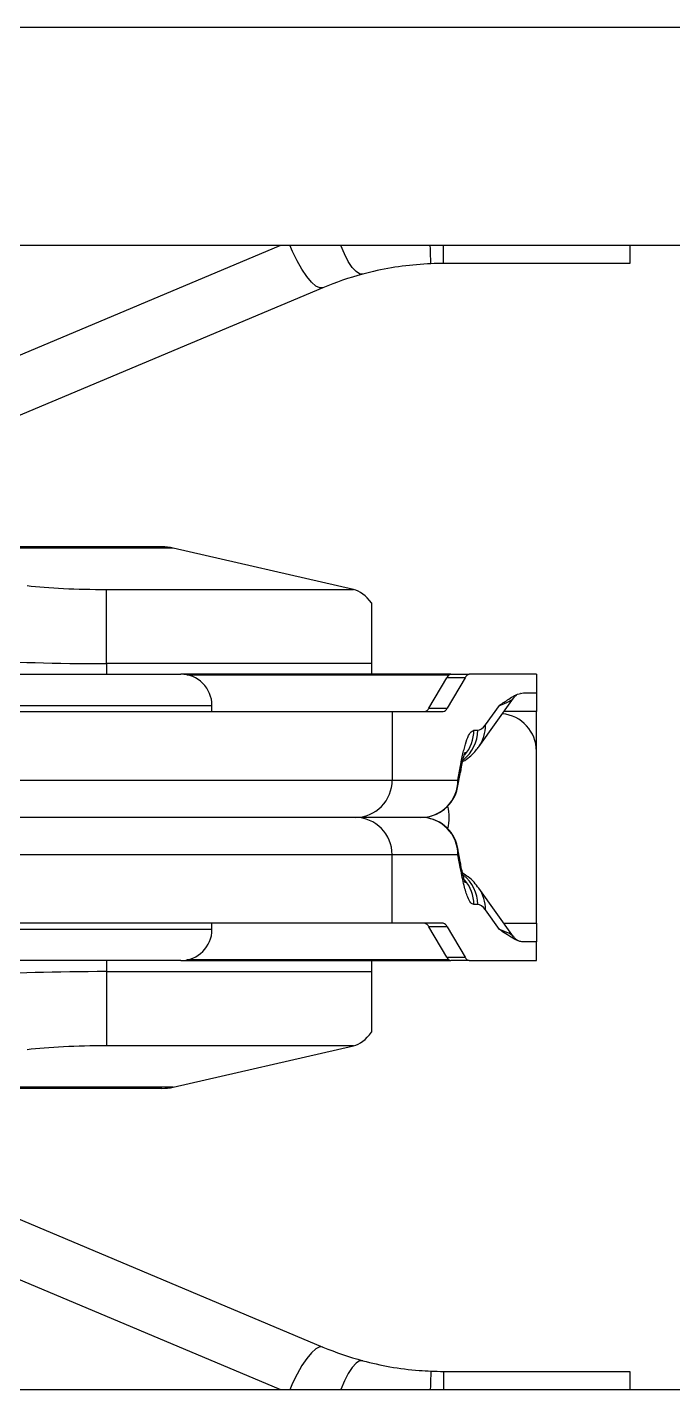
# Model space of a CAD drawing. Header units: inches. Extents: x -1851 to 6314, y -1304 to 4687.
# Drawn here: x -6.63 to -2.55, y 1646.8 to 1655.41 of the extents above; entities that cross this region are included whole.
import ezdxf

# ---------------------------------------------------------------- set-up
doc = ezdxf.new("R2010")
doc.units = ezdxf.units.IN
doc.header["$MEASUREMENT"] = 0

# ---------------------------------------------------------------- blocks, each defined once
blk = doc.blocks.new('2.4.20_8_Plan View')
at = {"color": 7, "linetype": 'Continuous', "lineweight": 25}
for p, q in [((-0.09194946289062145, -1.149999976158142), (-0.09194946289062145, 1.149999976158142)), ((0.09194898605347035, 1.149999976158142), (0.09194898605347035, -1.149999976158142)), ((9.323470592498765, -1.149999976158171), (9.323470592498765, 1.149999976158114)), ((9.507369041442857, 1.149999976158142), (9.507369041442857, -1.149999976158142)), ((0.1269488334655797, 1.115000009536743), (0.1269488334655797, -1.115000009536743)), ((9.542368888854973, 1.115000009536743), (9.542368888854973, -1.115000009536743)), ((-0.02300024032592418, -0.1403801143169403), (-0.02300024032592418, -0.03002115339040756)), ((0.02299976348877308, -0.03002115339040756), (0.02299976348877308, -0.1403801143169403)), ((9.392419815063462, -0.1403801143169403), (9.392419815063462, -0.03002115339040756)), ((9.43841981887816, -0.03002115339040756), (9.43841981887816, -0.1403801143169403)), ((-0.01700019836425781, -0.1743337363004684), (-0.01700019836425781, -0.07188010960817337)), ((-0.006000041961666369, -0.1743337363004684), (-0.006000041961666369, -0.07188010960817337)), ((0, -0.1683944016695023), (0, -0.07188010960817337)), ((0.005999565124511719, -0.07188010960817337), (0.005999565124511719, -0.1743337363004684)), ((0.01699972152710316, -0.07188010960817337), (0.01699972152710316, -0.1743337363004684)), ((9.398419857025132, -0.1743337363004684), (9.398419857025132, -0.07188010960817337)), ((9.40942001342772, -0.1743337363004684), (9.40942001342772, -0.07188010960817337)), ((9.41542005538939, -0.1683944016695023), (9.41542005538939, -0.07188010960817337)), ((9.421419620513902, -0.07188010960817337), (9.421419620513902, -0.1743337363004684)), ((9.43241977691649, -0.07188010960817337), (9.43241977691649, -0.1743337363004684)), ((-0.04353475570678356, -0.1373486220836639), (-0.04353475570678356, -0.08799999952316284)), ((-0.04332876205444336, -0.1391497254371643), (-0.04332876205444336, -0.08799999952316284)), ((0.04326009750366211, -0.1391497254371643), (0.04326009750366211, -0.08799999952316284)), ((0.04346561431885121, -0.1373486220836639), (0.04346561431885121, -0.08799999952316284)), ((9.371885299682603, -0.1373486220836639), (9.371885299682603, -0.08799999952316284)), ((9.372091293334947, -0.1391497254371643), (9.372091293334947, -0.08799999952316284)), ((9.458680152893052, -0.1391497254371643), (9.458680152893052, -0.08799999952316284)), ((9.458885669708238, -0.1373486220836639), (9.458885669708238, -0.08799999952316284)), ((-0.0639271736144984, -0.1128998398780823), (-0.08508777618408203, -0.1632003933191299)), ((0.08508729934693093, -0.1632003933191299), (0.0639266967773473, -0.1128998398780823)), ((9.351492881774888, -0.1128998398780823), (9.330332279205308, -0.1632003933191299)), ((9.500507354736321, -0.1632003933191299), (9.479346752166734, -0.1128998398780823)), ((-0.03669309616088512, -0.1681241095066071), (-0.03669309616088512, -0.1284264028072357)), ((-0.02477550506591442, -0.1284264028072357), (-0.03669309616088512, -0.1284264028072357)), ((-0.02477550506591442, -0.1284264028072357), (-0.02477550506591442, -0.1710000038146973)), ((0.02470636367797852, -0.1710000038146973), (0.02470636367797852, -0.1284264028072357)), ((0.02470636367797852, -0.1284264028072357), (0.03662395477295277, -0.1284264028072357)), ((0.03662395477295277, -0.1284264028072357), (0.03662395477295277, -0.1681241095066071)), ((9.378726959228501, -0.1681241095066071), (9.378726959228501, -0.1284264028072357)), ((9.390644550323472, -0.1284264028072357), (9.378726959228501, -0.1284264028072357)), ((9.390644550323472, -0.1284264028072357), (9.390644550323472, -0.1710000038146973)), ((9.440126419067369, -0.1710000038146973), (9.440126419067369, -0.1284264028072357)), ((9.440126419067369, -0.1284264028072357), (9.45204401016234, -0.1284264028072357)), ((9.45204401016234, -0.1284264028072357), (9.45204401016234, -0.1681241095066071)), ((-0.04332876205444336, -0.1391497254371643), (-0.03669309616088512, -0.1681241095066071)), ((0.03662395477295277, -0.1681241095066071), (0.04326009750366211, -0.1391497254371643)), ((9.372091293334947, -0.1391497254371643), (9.378726959228501, -0.1681241095066071)), ((9.45204401016234, -0.1681241095066071), (9.458680152893052, -0.1391497254371643)), ((-0.02300024032592418, -0.1403801143169403), (-0.02300024032592418, -0.1837557703256607)), ((0.02299976348877308, -0.1837557703256607), (0.02299976348877308, -0.1403801143169403)), ((9.392419815063462, -0.1403801143169403), (9.392419815063462, -0.1837557703256607)), ((9.43841981887816, -0.1837557703256607), (9.43841981887816, -0.1403801143169403)), ((-0.01800012588500621, -0.1453801095485687), (-0.01700019836425781, -0.1453801095485687)), ((0.01699972152710316, -0.1453801095485687), (0.01799964904785512, -0.1453801095485687)), ((9.39741992950438, -0.1453801095485687), (9.398419857025132, -0.1453801095485687)), ((9.43241977691649, -0.1453801095485687), (9.433419704437242, -0.1453801095485687)), ((0, -0.178959921002388), (0, -0.1683944016695023)), ((9.41542005538939, -0.178959921002388), (9.41542005538939, -0.1683944016695023)), ((-0.02477550506591442, -0.1710000038146973), (-0.03452205657958984, -0.1710000038146973)), ((-0.02300024032592418, -0.1710000038146973), (-0.02477550506591442, -0.1710000038146973)), ((0.02470636367797852, -0.1710000038146973), (0.02299976348877308, -0.1710000038146973)), ((0.03445291519165039, -0.1710000038146973), (0.02470636367797852, -0.1710000038146973)), ((9.390644550323472, -0.1710000038146973), (9.3808979988098, -0.1710000038146973)), ((9.392419815063462, -0.1710000038146973), (9.390644550323472, -0.1710000038146973)), ((9.440126419067369, -0.1710000038146973), (9.43841981887816, -0.1710000038146973)), ((9.44987297058104, -0.1710000038146973), (9.440126419067369, -0.1710000038146973)), ((-0.01700019836425781, -0.1743337363004684), (-0.006000041961666369, -0.1743337363004684)), ((-0.01700019836425781, -0.182508260011673), (-0.01700019836425781, -0.1743337363004684)), ((-0.006000041961666369, -0.1848992556333542), (-0.006000041961666369, -0.1743337363004684)), ((0.01699972152710316, -0.1743337363004684), (0.005999565124511719, -0.1743337363004684)), ((0.005999565124511719, -0.1743337363004684), (0.005999565124511719, -0.1848992556333542)), ((0.01699972152710316, -0.1743337363004684), (0.01699972152710316, -0.182508260011673)), ((9.398419857025132, -0.182508260011673), (9.398419857025132, -0.1743337363004684)), ((9.398419857025132, -0.1743337363004684), (9.40942001342772, -0.1743337363004684)), ((9.40942001342772, -0.1848992556333542), (9.40942001342772, -0.1743337363004684)), ((9.43241977691649, -0.1743337363004684), (9.421419620513902, -0.1743337363004684)), ((9.421419620513902, -0.1743337363004684), (9.421419620513902, -0.1848992556333542)), ((9.43241977691649, -0.1743337363004684), (9.43241977691649, -0.182508260011673)), ((-0.02244806289672496, -0.1830937564373016), (-0.01755237579345703, -0.180200606584549)), ((-0.01755237579345703, -0.183170273900032), (-0.01755237579345703, -0.180200606584549)), ((0.01755189895630238, -0.180200606584549), (0.01755189895630238, -0.183170273900032)), ((0.01755189895630238, -0.180200606584549), (0.02244758605957387, -0.1830937564373016)), ((9.392971992492662, -0.1830937564373016), (9.397867679595933, -0.180200606584549)), ((9.397867679595933, -0.183170273900032), (9.397867679595933, -0.180200606584549)), ((9.432971954345689, -0.180200606584549), (9.432971954345689, -0.183170273900032)), ((9.432971954345689, -0.180200606584549), (9.43786764144896, -0.1830937564373016)), ((-0.08900022506713867, -0.1825890243053436), (-0.08900022506713867, -0.2125000059604645)), ((-0.02300024032592418, -0.186725452542305), (-0.02300024032592418, -0.1837557703256607)), ((-0.02244806289672496, -0.1830937564373016), (-0.02244806289672496, -0.1860634386539459)), ((-0.01755237579345703, -0.183170273900032), (-0.02244806289672496, -0.1860634386539459)), ((0.02244758605957387, -0.1860634386539459), (0.01755189895630238, -0.183170273900032)), ((0.02244758605957387, -0.1860634386539459), (0.02244758605957387, -0.1830937564373016)), ((0.02299976348877308, -0.1837557703256607), (0.02299976348877308, -0.186725452542305)), ((0.08900022506714222, -0.2125000059604645), (0.08900022506714222, -0.1825890243053436)), ((9.326419830322251, -0.1825890243053436), (9.326419830322251, -0.2125000059604645)), ((9.392419815063462, -0.186725452542305), (9.392419815063462, -0.1837557703256607)), ((9.392971992492662, -0.1830937564373016), (9.392971992492662, -0.1860634386539459)), ((9.397867679595933, -0.183170273900032), (9.392971992492662, -0.1860634386539459)), ((9.43786764144896, -0.1860634386539459), (9.432971954345689, -0.183170273900032)), ((9.43786764144896, -0.1860634386539459), (9.43786764144896, -0.1830937564373016)), ((9.43841981887816, -0.1837557703256607), (9.43841981887816, -0.186725452542305)), ((9.504420280456529, -0.2125000059604645), (9.504420280456529, -0.1825890243053436)), ((-0.008285045623779297, -0.185328334569931), (-0.006000041961666369, -0.1848992556333542)), ((0.004805564880371094, -0.1848357170820236), (0.0072550773620641, -0.1852980405092239)), ((0.005999565124511719, -0.1848992556333542), (0.008284568786621094, -0.185328334569931)), ((9.40713500976561, -0.185328334569931), (9.40942001342772, -0.1848992556333542)), ((9.420225620269761, -0.1848357170820236), (9.42267513275145, -0.1852980405092239)), ((9.421419620513902, -0.1848992556333542), (9.423704624176011, -0.185328334569931)), ((-0.02300024032592418, -0.186725452542305), (-0.02300024032592418, -0.197500005364418)), ((-0.01916503906249645, -0.1938375681638718), (-0.0113601684570277, -0.1882461309432983)), ((-0.0140004158019984, -0.1880715936422348), (-0.0140004158019984, -0.1874641627073288)), ((0.01135969161987305, -0.1882461309432983), (0.01916456222534535, -0.1938375681638718)), ((0.0139999389648473, -0.1874641627073288), (0.0139999389648473, -0.1880715936422348)), ((0.02299976348877308, -0.197500005364418), (0.02299976348877308, -0.186725452542305)), ((9.392419815063462, -0.186725452542305), (9.392419815063462, -0.197500005364418)), ((9.39625501632689, -0.1938375681638718), (9.404059886932359, -0.1882461309432983)), ((9.401419639587388, -0.1880715936422348), (9.401419639587388, -0.1874641627073288)), ((9.426779747009263, -0.1882461309432983), (9.434584617614732, -0.1938375681638718)), ((9.429419994354234, -0.1874641627073288), (9.429419994354234, -0.1880715936422348)), ((9.43841981887816, -0.197500005364418), (9.43841981887816, -0.186725452542305)), ((-0.01800012588500621, -0.1915615499019623), (-0.0148549079894984, -0.1893080025911331)), ((0.01485443115234375, -0.1893080025911331), (0.01799964904785512, -0.1915615499019623)), ((9.39741992950438, -0.1915615499019623), (9.400565147399888, -0.1893080025911331)), ((9.430274486541734, -0.1893080025911331), (9.433419704437242, -0.1915615499019623)), ((-0.02000045776366832, -0.197500005364418), (-0.02000045776366832, -0.1954260915517807)), ((0.01999998092651367, -0.1954260915517807), (0.01999998092651367, -0.197500005364418)), ((9.395419597625718, -0.197500005364418), (9.395419597625718, -0.1954260915517807)), ((9.435420036315904, -0.1954260915517807), (9.435420036315904, -0.197500005364418)), ((-0.02300024032592418, -0.197500005364418), (-0.02000045776366832, -0.197500005364418)), ((-0.01700019836425781, -0.197500005364418), (-0.02000045776366832, -0.197500005364418)), ((-0.01700019836425781, -0.197500005364418), (0.01066541671753285, -0.197500005364418)), ((0.01066541671753285, -0.197500005364418), (0.01699972152710316, -0.197500005364418)), ((0.01999998092651367, -0.197500005364418), (0.01699972152710316, -0.197500005364418)), ((0.02299976348877308, -0.197500005364418), (0.01999998092651367, -0.197500005364418)), ((9.392419815063462, -0.197500005364418), (9.395419597625718, -0.197500005364418)), ((9.398419857025132, -0.197500005364418), (9.395419597625718, -0.197500005364418)), ((9.398419857025132, -0.197500005364418), (9.42608547210692, -0.197500005364418)), ((9.42608547210692, -0.197500005364418), (9.43241977691649, -0.197500005364418)), ((9.435420036315904, -0.197500005364418), (9.43241977691649, -0.197500005364418)), ((9.43841981887816, -0.197500005364418), (9.435420036315904, -0.197500005364418)), ((-0.08900022506713867, -0.2125000059604645), (-0.09194946289062145, -0.2125000059604645)), ((0.09194898605347035, -0.2125000059604645), (0.08900022506714222, -0.2125000059604645)), ((9.326419830322251, -0.2125000059604645), (9.323470592498765, -0.2125000059604645)), ((9.507369041442857, -0.2125000059604645), (9.504420280456529, -0.2125000059604645))]:
    blk.add_line(p, q, dxfattribs=at)
at = {"color": 8, "linetype": 'Continuous', "lineweight": 25}
for p, q in [((-0.01800012588500621, -0.1453801095485687), (-0.01800012588500621, -0.02696575596928596)), ((0.01799964904785512, -0.02696575596928596), (0.01799964904785512, -0.1453801095485687)), ((9.39741992950438, -0.1453801095485687), (9.39741992950438, -0.02696575596928596)), ((9.433419704437242, -0.02696575596928596), (9.433419704437242, -0.1453801095485687)), ((-0.09194946289062145, -0.1564603298902512), (-0.07130098342895153, -0.1073785424232483)), ((0.07130050659180043, -0.1073785424232483), (0.09194898605347035, -0.1564603298902512)), ((9.323470592498765, -0.1564603298902512), (9.344119071960435, -0.1073785424232483)), ((9.486720561981187, -0.1073785424232483), (9.507369041442857, -0.1564603298902512)), ((-0.02300024032592418, -0.1284264028072357), (-0.02477550506591442, -0.1284264028072357)), ((0.02470636367797852, -0.1284264028072357), (0.02299976348877308, -0.1284264028072357)), ((9.392419815063462, -0.1284264028072357), (9.390644550323472, -0.1284264028072357)), ((9.440126419067369, -0.1284264028072357), (9.43841981887816, -0.1284264028072357)), ((-0.02290296554565074, -0.183476597070694), (-0.02290296554565074, -0.1413606852293015)), ((0.02290248870849609, -0.1413606852293015), (0.02290248870849609, -0.183476597070694)), ((9.392517089843736, -0.183476597070694), (9.392517089843736, -0.1413606852293015)), ((9.438322544097886, -0.1413606852293015), (9.438322544097886, -0.183476597070694)), ((-0.08900022506713867, -0.1825890243053436), (-0.09194946289062145, -0.1825890243053436)), ((0.08900022506714222, -0.1825890243053436), (0.09194898605347035, -0.1825890243053436)), ((9.326419830322251, -0.1825890243053436), (9.323470592498765, -0.1825890243053436)), ((9.504420280456529, -0.1825890243053436), (9.507369041442857, -0.1825890243053436)), ((-0.01700019836425781, -0.1922866702079773), (-0.01700019836425781, -0.197500005364418)), ((0.01699972152710316, -0.197500005364418), (0.01699972152710316, -0.1922866702079773)), ((9.398419857025132, -0.1922866702079773), (9.398419857025132, -0.197500005364418)), ((9.43241977691649, -0.197500005364418), (9.43241977691649, -0.1922866702079773))]:
    blk.add_line(p, q, dxfattribs=at)
at = {"color": 8, "linetype": 'Continuous', "lineweight": 25, "flags": 128}
for points in [[(-0.08508777618408203, -0.1632003933191299), (-0.08506917953491211, -0.1626980155706406), (-0.08537864685058594, -0.1620802879333496), (-0.08600187301635032, -0.1613746136426926), (-0.08691215515136719, -0.1606122851371765), (-0.08806896209716086, -0.1598271578550339), (-0.08942031860351207, -0.1590540558099747), (-0.09090662002563121, -0.1583272814750671), (-0.09194946289062145, -0.1578808426856995)], [(0.08508729934693093, -0.1632003933191299), (0.08506917953491566, -0.1626980155706406), (0.08537817001343129, -0.1620802879333496), (0.08600187301636097, -0.1613746136426926), (0.08691167831421254, -0.1606122851371765), (0.08806848526000977, -0.1598271578550339), (0.08941984176635742, -0.1590540558099747), (0.09090566635132191, -0.1583272814750671), (0.09194898605347035, -0.1578808426856995)], [(9.330332279205308, -0.1632003933191299), (9.330350875854478, -0.1626980155706406), (9.330041408538804, -0.1620802879333496), (9.32941818237304, -0.1613746136426926), (9.328507900238023, -0.1606122851371765), (9.32735109329223, -0.1598271578550339), (9.325999736785874, -0.1590540558099747), (9.324513435363755, -0.1583272814750671), (9.323470592498765, -0.1578808426856995)], [(9.500507354736321, -0.1632003933191299), (9.500489234924302, -0.1626980155706406), (9.500798225402818, -0.1620802879333496), (9.501421928405748, -0.1613746136426926), (9.502331733703599, -0.1606122851371765), (9.5034885406494, -0.1598271578550339), (9.504839897155748, -0.1590540558099747), (9.506325721740708, -0.1583272814750671), (9.507369041442857, -0.1578808426856995)], [(-0.08728790283203125, -0.1696162223815918), (-0.0873270034790039, -0.1691089570522308), (-0.0876917839050293, -0.1685352772474289), (-0.08836650848388672, -0.1679194569587708), (-0.08932304382323863, -0.1672875881195068), (-0.09052038192748668, -0.1666664332151413), (-0.09190845489501953, -0.1660823076963425), (-0.09194946289062145, -0.1660667210817337)], [(0.08728742599487305, -0.1696162223815918), (0.08732652664184926, -0.1691089570522308), (0.0876917839050293, -0.1685352772474289), (0.08836603164672852, -0.1679194569587708), (0.08932256698608398, -0.1672875881195068), (0.09052038192749023, -0.1666664332151413), (0.09190797805786133, -0.1660823076963425), (0.09194898605347035, -0.1660667210817337)], [(9.328132152557359, -0.1696162223815918), (9.328093051910386, -0.1691089570522308), (9.32772827148436, -0.1685352772474289), (9.327053546905503, -0.1679194569587708), (9.326097011566148, -0.1672875881195068), (9.3248996734619, -0.1666664332151413), (9.32351160049437, -0.1660823076963425), (9.323470592498765, -0.1660667210817337)], [(9.502707481384263, -0.1696162223815918), (9.502746582031236, -0.1691089570522308), (9.50311183929442, -0.1685352772474289), (9.503786087036119, -0.1679194569587708), (9.504742622375474, -0.1672875881195068), (9.50594043731688, -0.1666664332151413), (9.507328033447251, -0.1660823076963425), (9.507369041442857, -0.1660667210817337)], [(-0.08895921707152965, -0.180564820766449), (-0.08911275863647106, -0.1805585920810699), (-0.08956766128539684, -0.1805401593446732), (-0.09030628204345703, -0.1805102378129959), (-0.09130048751831055, -0.1804699599742889), (-0.09194946289062145, -0.1804436594247818)], [(0.08895921707153676, -0.180564820766449), (0.08911275863647461, -0.1805585920810699), (0.08956766128540039, -0.1805401593446732), (0.09030580520629883, -0.1805102378129959), (0.0912995338439977, -0.1804699599742889), (0.09194898605347035, -0.1804436594247818)], [(9.326460838317857, -0.180564820766449), (9.326307296752915, -0.1805585920810699), (9.32585239410399, -0.1805401593446732), (9.325113773345933, -0.1805102378129959), (9.32411956787108, -0.1804699599742889), (9.323470592498765, -0.1804436594247818)], [(9.504379272460923, -0.180564820766449), (9.504532814025865, -0.1805585920810699), (9.50498771667479, -0.1805401593446732), (9.505725860595689, -0.1805102378129959), (9.506719589233384, -0.1804699599742889), (9.507369041442857, -0.1804436594247818)], [(-0.008285045623779297, -0.185328334569931), (-0.007718086242672229, -0.1853494644165039), (-0.0072712898254359, -0.1853027194738388)], [(0.008284568786621094, -0.185328334569931), (0.007717609405517578, -0.1853494644165039), (0.007254600524902344, -0.1852999925613403)], [(9.40713500976561, -0.185328334569931), (9.407701969146714, -0.1853494644165039), (9.40814876556395, -0.1853027194738388)], [(9.423704624176011, -0.185328334569931), (9.423137664794908, -0.1853494644165039), (9.422674655914292, -0.1852999925613403)]]:
    blk.add_lwpolyline(points, dxfattribs=at)
at = {"color": 7, "linetype": 'Continuous', "lineweight": 25}
for centre, radius, start, end in [((-0.01800023550890018, -0.140380110802937), 0.005000000000002268, 180, 270), ((0.01799976449110119, -0.140380110802937), 0.005000000000002268, 270, 4.071109992273302e-11), ((9.39741981988049, -0.140380110802937), 0.005000000000002268, 180, 270), ((9.433419819880491, -0.140380110802937), 0.005000000000002268, 270, 4.071109992273302e-11), ((-0.03900023550890097, -0.1825890300571018), 0.05000000000000081, 157.1840133452685, 164.9622104957297), ((0.03899976449110198, -0.1825890300571018), 0.05000000000000247, 15.03778950427034, 22.81598665473241), ((9.37641981988049, -0.1825890300571018), 0.05000000000000081, 157.1840133452685, 164.9622104957297), ((9.454419819880492, -0.1825890300571018), 0.05000000000000247, 15.03778950427034, 22.81598665473241), ((-0.005970122060283245, -0.1683636098065904), 0.005970201466742868, 269.7128587270789, 359.7044904396669), ((0.005969176467310433, -0.1683645626058023), 0.005969251047467224, 180.2864110626008, 270.2916863957715), ((9.409449933329107, -0.1683636098065904), 0.005970201466742868, 269.7128587270789, 359.7044904396669), ((9.4213892318567, -0.1683645626058023), 0.005969251047467224, 180.2864110626008, 270.2916863957715), ((-0.005970122060286798, -0.1789291291394761), 0.005970201466749655, 269.7128587271453, 359.7044904396401), ((-0.006000235508896168, -0.1789599162573552), 0.006000000000001358, 281.5751545751882, 0), ((0.005999764491097181, -0.1789599162573552), 0.005999999999998618, 180, 258.4248454248132), ((0.005969176467317538, -0.1789300819386881), 0.00596925104747401, 180.2864110626277, 270.2916863957051), ((9.4094499333291, -0.1789291291394761), 0.005970201466749655, 269.7128587271453, 359.7044904396401), ((9.409419819880497, -0.1789599162573552), 0.006000000000001358, 281.5751545751879, 0), ((9.421419819880484, -0.1789599162573552), 0.005999999999998618, 180, 258.4248454248132), ((9.421389231856708, -0.1789300819386881), 0.00596925104747401, 180.2864110626277, 270.2916863957051), ((-0.03900023550890097, -0.1825890300571018), 0.04999999999999581, 177.6797848110534, 180), ((-0.01788640954924858, -0.1793607041879852), 0.0009038885914498615, 291.6879850992175, 348.6498971497795), ((0.01788593271211525, -0.1793607041879852), 0.0009038885914726096, 191.3501028508159, 248.3120148998992), ((0.03899976449110198, -0.1825890300571018), 0.05000000000000222, 0, 2.320215188946566), ((9.37641981988049, -0.1825890300571018), 0.04999999999999581, 177.6797848110534, 180), ((9.397533645840142, -0.1793607041879852), 0.0009038885914498615, 291.6879850992175, 348.6498971497795), ((9.433305988101509, -0.1793607041879852), 0.0009038885914726096, 191.3501028508159, 248.3120148998992), ((9.454419819880492, -0.1825890300571018), 0.05000000000000222, 0, 2.320215188946566), ((-0.02211398014188148, -0.1839336997033456), 0.0009039446759995761, 111.6899136900637, 168.6479685588973), ((-0.01788639163573436, -0.1823303864449031), 0.0009038680878123279, 291.6872799677062, 348.6506022812834), ((-3.452724418906428e-05, -0.1765000022888046), 0.007000000000003222, 255.1921873186096, 285.2633200996556), ((0.01788591479859392, -0.1823303864449031), 0.000903868087830046, 191.3493977193943, 248.3127200318127), ((0.02211350330470552, -0.183933699703374), 0.000903944676031844, 11.35203144223792, 68.31008630888644), ((9.393306075247509, -0.1839336997033456), 0.0009039446759995761, 111.6899136900637, 168.6479685588973), ((9.397533663753656, -0.1823303864449031), 0.0009038680878123279, 291.6872799677063, 348.6506022812834), ((9.415385528145201, -0.1765000022888046), 0.007000000000003222, 255.1921873186096, 285.2633200996553), ((9.433305970187988, -0.1823303864449031), 0.000903868087830046, 191.3493977193943, 248.3127200318127), ((9.4375335586941, -0.183933699703374), 0.000903944676031844, 11.35203144223792, 68.31008630888664), ((-0.02211404705444053, -0.1869033261090749), 0.0009038680878170742, 111.6872799683439, 168.6506022815749), ((0.02211357021727878, -0.1869033261091033), 0.0009038680878358193, 11.34939771994821, 68.31272003148875), ((9.393306008334946, -0.1869033261090749), 0.0009038680878170742, 111.6872799683439, 168.6506022815749), ((9.437533625606669, -0.1869033261091033), 0.0009038680878358193, 11.34939771994821, 68.31272003148875), ((0.01066547275581442, -0.1915000022888194), 0.005999999999997947, 270, 354.9289169583989), ((9.426085528145208, -0.1915000022888194), 0.005999999999997947, 270, 354.9289169583989)]:
    blk.add_arc(centre, radius, start, end, dxfattribs=at)
at = {"color": 8, "linetype": 'Continuous', "lineweight": 25}
for centre, radius, start, end in [((-0.01399045441531754, -0.1820542253738324), 0.006017376513639155, 269.9051504132744, 321.6614778540591), ((-0.01399616253679881, -0.1814282574864308), 0.00603590671945775, 269.9596259225964, 310.7219700122538), ((-0.005600041550831492, -0.1809113699843863), 0.004007896240924545, 264.2721686236771, 281.4263931933115), ((0.005599662445828102, -0.1809080601231017), 0.004011179845564199, 258.5469167245891, 275.7217238348908), ((0.01399035933217974, -0.1820531185142613), 0.006018482751953492, 218.345979268359, 270.0911978609067), ((0.01399479753710509, -0.1814318997869293), 0.006032265111485865, 229.2892657602404, 270.04883441634), ((9.401429600974069, -0.1820542253738324), 0.006017376513639155, 269.9051504132744, 321.6614778540591), ((9.401423892852591, -0.1814282574864308), 0.00603590671945775, 269.9596259225964, 310.7219700122538), ((9.409820013838555, -0.1809113699843863), 0.004007896240924545, 264.2721686236771, 281.4263931933115), ((9.421019717835222, -0.1809080601231017), 0.004011179845564199, 258.5469167245889, 275.7217238348908), ((9.429410414721573, -0.1820531185142613), 0.006018482751953492, 218.345979268359, 270.0911978609067), ((9.429414852926499, -0.1814318997869293), 0.006032265111485865, 229.2892657602404, 270.04883441634), ((-0.01468036632517666, -0.1836008798053683), 0.005709791176949686, 268.2482618784071, 305.5849630830128), ((0.01467969037721772, -0.1836016578733108), 0.00570901956355188, 234.4178374212869, 271.7539741685816), ((9.40073968906421, -0.1836008798053683), 0.005709791176949686, 268.2482618784071, 305.5849630830128), ((9.430099745766611, -0.1836016578733108), 0.00570901956355188, 234.4178374212869, 271.7539741685816)]:
    blk.add_arc(centre, radius, start, end, dxfattribs=at)
at = {"color": 7, "linetype": 'Continuous', "lineweight": 25}
for centre, major_axis, ratio, start_param, end_param in [((-0.02689333109474035, -0.1284264091600278), (0, 0.02999999999999997), 0.07059807471682689, 4.712388980384691, 5.497787143783335), ((0.02682427660638709, -0.1284264091600278), (0, 0.02999999999999997), 0.07059807471682689, 0.7853981633963478, 1.570796326794897), ((9.38852672429465, -0.1284264091600278), (0, 0.02999999999999997), 0.07059807471682689, 4.712388980384691, 5.497787143783335), ((9.44224433199578, -0.1284264091600278), (0, 0.02999999999999997), 0.07059807471682689, 0.7853981633963478, 1.570796326794897), ((-0.03881111566599316, -0.1284264091600278), (0, 0.01800000000000407), 0.1176634578613514, 4.712388980384691, 5.497787143780882), ((0.03874206117763279, -0.1284264091600278), (0, 0.01800000000000407), 0.1176634578613514, 0.7853981633964883, 1.570796326794897), ((9.376608939723397, -0.1284264091600278), (0, 0.01800000000000407), 0.1176634578613514, 4.712388980384691, 5.497787143780882), ((9.45416211656702, -0.1284264091600278), (0, 0.01800000000000407), 0.1176634578613514, 0.7853981633964883, 1.570796326794897), ((-0.01353452724417892, -0.1373486261420283), (0.02999999999999997, 0), 0.5137614678899354, 3.141592653589793, 3.258717573286122), ((0.01346547275581855, -0.1373486261420283), (0.02999999999999997, 0), 0.5137614678899354, 6.16606038748331, 6.283185307179586), ((9.401885528145215, -0.1373486261420283), (0.02999999999999997, 0), 0.5137614678899354, 3.141592653589793, 3.258717573286122), ((9.428885528145209, -0.1373486261420283), (0.02999999999999997, 0), 0.5137614678899354, 6.16606038748331, 6.283185307179586), ((-0.02477538885323582, -0.1674036720135916), (0.01199999999999589, 0), 0.513761467889997, 3.258717573286618, 3.764419239001527), ((0.02470633436488257, -0.1674036720135916), (0.01199999999999589, 0), 0.513761467889997, 5.660358721767893, 6.166060387482749), ((9.390644666536154, -0.1674036720135916), (0.01199999999999589, 0), 0.513761467889997, 3.258717573286618, 3.764419239001527), ((9.440126389754269, -0.1674036720135916), (0.01199999999999589, 0), 0.513761467889997, 5.660358721767893, 6.166060387482749), ((-0.05800023550889577, -0.1880715897993355), (0.04400000000000082, 0), 0.1432846062743115, 6.085789747330311, 6.283185307179586), ((0.05799976449110034, -0.1880715897993355), (0.04400000000000082, 0), 0.1432846062743115, 3.141592653589792, 3.338988213439287), ((9.35741981988049, -0.1880715897993355), (0.04400000000000082, 0), 0.1432846062743115, 6.085789747330311, 6.283185307179586), ((9.47341981988049, -0.1880715897993355), (0.04400000000000082, 0), 0.1432846062743115, 3.141592653589792, 3.338988213439287)]:
    blk.add_ellipse(centre, major_axis=major_axis, ratio=ratio, start_param=start_param, end_param=end_param, dxfattribs=at)
at = {"color": 8, "linetype": 'Continuous', "lineweight": 25}
for centre, major_axis, ratio, start_param, end_param in [((-0.01800023550890018, -0.1856222116919071), (0.001407997862647788, 0.008289600608815126), 0.1648164846437522, 3.30639435236515, 3.942033341052742), ((0.01799976449110119, -0.1856222116919071), (-0.001407997862647788, 0.008289600608815126), 0.1648164846436843, 2.341151966126681, 2.976790954814453), ((9.39741981988049, -0.1856222116919071), (0.001407997862647788, 0.008289600608815126), 0.1648164846437522, 3.30639435236515, 3.942033341052742), ((9.433419819880491, -0.1856222116919071), (-0.001407997862647788, 0.008289600608815126), 0.1648164846436843, 2.341151966126681, 2.976790954814453)]:
    blk.add_ellipse(centre, major_axis=major_axis, ratio=ratio, start_param=start_param, end_param=end_param, dxfattribs=at)
at = {"color": 7, "linetype": 'Continuous', "lineweight": 25}
for points, knots in [([(-0.08728790283203125, -0.1696162223815918), (-0.08763532072959279, -0.1710557586770847), (-0.08833980013979925, -0.1739747898712949), (-0.08880944491653509, -0.1777176575780857), (-0.0889261473978884, -0.1799361674801503), (-0.08895921707152965, -0.180564820766449)], [0, 0, 0, 0, 0.4108211994198765, 0.8330459607745107, 1, 1, 1, 1]), ([(0.08895921707153676, -0.180564820766449), (0.08885396926580214, -0.1790192733662366), (0.08864026092538779, -0.1758810001484505), (0.08795933773444986, -0.1722351391631491), (0.08743564587344466, -0.1701939404128154), (0.08728742599487305, -0.1696162223815918)], [0, 0, 0, 0, 0.4102847523955509, 0.833093601600821, 1, 1, 1, 1]), ([(9.328132152557359, -0.1696162223815918), (9.3277847346598, -0.1710557586770847), (9.32708025524959, -0.1739747898712949), (9.326610610472855, -0.1777176575780857), (9.326493907991505, -0.1799361674801503), (9.326460838317857, -0.180564820766449)], [0, 0, 0, 0, 0.4108211994198765, 0.8330459607745107, 1, 1, 1, 1]), ([(9.504379272460923, -0.180564820766449), (9.504274024655189, -0.1790192733662366), (9.504060316314778, -0.1758810001484505), (9.503379393123836, -0.1722351391631491), (9.502855701262831, -0.1701939404128154), (9.502707481384263, -0.1696162223815918)], [0, 0, 0, 0, 0.4102847523955509, 0.833093601600821, 1, 1, 1, 1]), ([(-0.0140004158019984, -0.1874641627073288), (-0.01394000451674415, -0.18729670212835), (-0.01381744184712019, -0.1869569574013212), (-0.01278453692729187, -0.1864194725914103), (-0.01104241253582217, -0.1858591706134121), (-0.00921383424862654, -0.1855071408349716), (-0.008285045623779297, -0.185328334569931)], [0, 0, 0, 0, 0.2156752887489607, 0.4375629330006845, 0.7143216926068535, 1, 1, 1, 1]), ([(-0.0113601684570277, -0.1882461309432983), (-0.01104876270077426, -0.188006044882286), (-0.01044081304363331, -0.1875373308795361), (-0.009605063231486355, -0.186676356772864), (-0.00916002884590128, -0.1859573368322742), (-0.008964061737056994, -0.1856407225131989)], [0, 0, 0, 0, 0.3701608031540423, 0.72265566338924, 1, 1, 1, 1]), ([(-0.01048755645751598, -0.1860664039850235), (-0.01049066599138371, -0.186067716217849), (-0.01050004127450777, -0.1860716726160661), (-0.01023608170256551, -0.1859724066998183), (-0.009713869550580512, -0.185818064788009), (-0.008855893070887078, -0.1856094546050429), (-0.008012592413194852, -0.185430076936683), (-0.007384737003871322, -0.1853263079553074), (-0.007228851318355822, -0.1853005439043045)], [0, 0, 0, 0, 0.08262902771801044, 0.2491275423314087, 0.4410063916076862, 0.6645639869246074, 0.9167170146715522, 1, 1, 1, 1]), ([(-0.007272720336914062, -0.1852939277887344), (-0.006690203339008605, -0.1851958148291999), (-0.005836255806894286, -0.1850519850011096), (-0.005055966915737287, -0.1848864993850725), (-0.004807949066162109, -0.184833899140358)], [0, 0, 0, 0, 0.6821461225587816, 1, 1, 1, 1]), ([(0.007224559783942652, -0.1853010356426239), (0.007409395732924651, -0.1853315563397189), (0.008074159332259967, -0.1854413242098758), (0.008947645510282598, -0.1856297383982337), (0.009808692805513886, -0.1858438099017405), (0.01030732825726943, -0.1859953068353661), (0.01052373931791806, -0.1860836476355132), (0.01049056691538297, -0.1860676409650637), (0.01048374176025746, -0.1860643476247787)], [0, 0, 0, 0, 0.09873375303834961, 0.3550965350949001, 0.5854873694555168, 0.784350113153554, 0.9556304693431188, 1, 1, 1, 1]), ([(0.008284568786621094, -0.185328334569931), (0.0085015074234569, -0.1853671737339937), (0.009470302534811736, -0.1855406199804293), (0.01100324257373941, -0.185873919755835), (0.01261135964587012, -0.1863570570427271), (0.01376078124820879, -0.1868915114013703), (0.0139193566743252, -0.1872712124042835), (0.0139999389648473, -0.1874641627073288)], [0, 0, 0, 0, 0.06390334483487728, 0.28537677280182, 0.5110501266917958, 0.751533376217335, 1, 1, 1, 1]), ([(0.008975505828857422, -0.1856420040130615), (0.009036580185803444, -0.1857612132582176), (0.009300934672364036, -0.1862771990232091), (0.009925980961856595, -0.1870042485755334), (0.01067019565998706, -0.1877324758086161), (0.01116039774514732, -0.1880976626011659), (0.01135969161987305, -0.1882461309432983)], [0, 0, 0, 0, 0.09668120961679, 0.4184753275443245, 0.7635785143809277, 1, 1, 1, 1]), ([(9.401419639587388, -0.1874641627073288), (9.40148005087265, -0.18729670212835), (9.401602613542266, -0.1869569574013212), (9.402635518462098, -0.1864194725914103), (9.404377642853568, -0.1858591706134121), (9.406206221140764, -0.1855071408349716), (9.40713500976561, -0.185328334569931)], [0, 0, 0, 0, 0.2156752887489607, 0.4375629330006845, 0.7143216926068535, 1, 1, 1, 1]), ([(9.404059886932359, -0.1882461309432983), (9.404371292688616, -0.188006044882286), (9.40497924234576, -0.1875373308795361), (9.4058149921579, -0.186676356772864), (9.406260026543492, -0.1859573368322742), (9.40645599365233, -0.1856407225131989)], [0, 0, 0, 0, 0.3701608031540423, 0.72265566338924, 1, 1, 1, 1]), ([(9.40493249893187, -0.1860664039850235), (9.404929389398006, -0.186067716217849), (9.404920014114879, -0.1860716726160661), (9.405183973686825, -0.1859724066998183), (9.40570618583881, -0.185818064788009), (9.406564162318503, -0.1856094546050429), (9.407407462976195, -0.185430076936683), (9.408035318385515, -0.1853263079553074), (9.40819120407103, -0.1853005439043045)], [0, 0, 0, 0, 0.08262902771801044, 0.2491275423314087, 0.4410063916076862, 0.6645639869246074, 0.9167170146715522, 1, 1, 1, 1]), ([(9.408147335052476, -0.1852939277887344), (9.408729852050385, -0.1851958148291999), (9.409583799582492, -0.1850519850011096), (9.410364088473656, -0.1848864993850725), (9.410612106323228, -0.184833899140358)], [0, 0, 0, 0, 0.6821461225587816, 1, 1, 1, 1]), ([(9.422644615173333, -0.1853010356426239), (9.422829451122311, -0.1853315563397189), (9.42349421472165, -0.1854413242098758), (9.424367700899673, -0.1856297383982337), (9.425228748194904, -0.1858438099017405), (9.42572738364666, -0.1859953068353661), (9.425943794707308, -0.1860836476355132), (9.42591062230477, -0.1860676409650637), (9.425903797149644, -0.1860643476247787)], [0, 0, 0, 0, 0.09873375303834961, 0.3550965350949001, 0.5854873694555168, 0.784350113153554, 0.9556304693431188, 1, 1, 1, 1]), ([(9.423704624176011, -0.185328334569931), (9.42392156281285, -0.1853671737339937), (9.424890357924198, -0.1855406199804293), (9.426423297963126, -0.185873919755835), (9.428031415035264, -0.1863570570427271), (9.429180836637599, -0.1868915114013703), (9.429339412063712, -0.1872712124042835), (9.429419994354234, -0.1874641627073288)], [0, 0, 0, 0, 0.06390334483487728, 0.28537677280182, 0.5110501266917958, 0.751533376217335, 1, 1, 1, 1]), ([(9.424395561218248, -0.1856420040130615), (9.424456635575197, -0.1857612132582176), (9.424720990061758, -0.1862771990232091), (9.425346036351243, -0.1870042485755334), (9.426090251049374, -0.1877324758086161), (9.426580453134534, -0.1880976626011659), (9.426779747009263, -0.1882461309432983)], [0, 0, 0, 0, 0.09668120961679, 0.4184753275443245, 0.7635785143809277, 1, 1, 1, 1]), ([(-0.02000045776366832, -0.1954260915517807), (-0.01997780224786538, -0.1952369295621281), (-0.01990982084748083, -0.1946693195783666), (-0.01943535352226888, -0.1937252681433961), (-0.01873223399392998, -0.1926307521018202), (-0.01824466941358693, -0.1919110239041686), (-0.01800314630798638, -0.1915658663494924), (-0.01800012588500621, -0.1915615499019623)], [0, 0, 0, 0, 0.1464035579150347, 0.4393066560871267, 0.7322732240007482, 0.9966518809694686, 0.9999999999999999, 0.9999999999999999, 0.9999999999999999, 0.9999999999999999]), ([(0.01799964904785512, -0.1915615499019623), (0.01800266950883156, -0.1915658663264708), (0.0183512021428669, -0.1920639408953093), (0.01909796667129271, -0.1931899560431418), (0.01989916796964053, -0.1944748028467131), (0.01998318267096977, -0.1952675802724286), (0.01999998092651367, -0.1954260915517807)], [0, 0, 0, 0, 0.003348249826920118, 0.3863563677711697, 0.877305490722297, 1, 1, 1, 1]), ([(9.395419597625718, -0.1954260915517807), (9.395442253141525, -0.1952369295621281), (9.39551023454191, -0.1946693195783666), (9.395984701867121, -0.1937252681433961), (9.39668782139546, -0.1926307521018202), (9.3971753859758, -0.1919110239041686), (9.3974169090814, -0.1915658663494924), (9.39741992950438, -0.1915615499019623)], [0, 0, 0, 0, 0.1464035579150347, 0.4393066560871267, 0.7322732240007482, 0.9966518809694686, 0.9999999999999999, 0.9999999999999999, 0.9999999999999999, 0.9999999999999999]), ([(9.433419704437242, -0.1915615499019623), (9.433422724898222, -0.1915658663264708), (9.433771257532257, -0.1920639408953093), (9.434518022060686, -0.1931899560431418), (9.43531922335903, -0.1944748028467131), (9.43540323806036, -0.1952675802724286), (9.435420036315904, -0.1954260915517807)], [0, 0, 0, 0, 0.003348249826920118, 0.3863563677711697, 0.877305490722297, 1, 1, 1, 1]), ([(-0.01994419097900035, -0.1949949562549591), (-0.01994403346474272, -0.1949935353853505), (-0.01992643507949765, -0.1948347877786034), (-0.01978492423763001, -0.194541041032636), (-0.01953283887144863, -0.194138595844322), (-0.01928751301434062, -0.193937797672163), (-0.01916503906249645, -0.1938375532627106)], [0, 0, 0, 0, 0.003011833740021803, 0.3364991393531735, 0.6687606703584296, 1, 1, 1, 1]), ([(0.01916456222534535, -0.1938375681638718), (0.01929114016309796, -0.1939353594835893), (0.01946778900800084, -0.1940718344805532), (0.01958559583162867, -0.1942591270056369), (0.01961898803711293, -0.1943122148513794)], [0, 0, 0, 0, 0.716551177127772, 1, 1, 1, 1]), ([(9.395475864410386, -0.1949949562549591), (9.395476021924651, -0.1949935353853505), (9.395493620309892, -0.1948347877786034), (9.395635131151764, -0.194541041032636), (9.395887216517941, -0.194138595844322), (9.39613254237505, -0.193937797672163), (9.39625501632689, -0.1938375532627106)], [0, 0, 0, 0, 0.003011833740021803, 0.3364991393531735, 0.6687606703584296, 1, 1, 1, 1]), ([(9.434584617614732, -0.1938375681638718), (9.434711195552488, -0.1939353594835893), (9.434887844397394, -0.1940718344805532), (9.435005651221019, -0.1942591270056369), (9.4350390434265, -0.1943122148513794)], [0, 0, 0, 0, 0.716551177127772, 1, 1, 1, 1]), ([(0.01993656158447621, -0.1949736624956131), (0.01993927711129473, -0.1949801657760588), (0.01994576501041934, -0.1949957033237126), (0.01994657881649786, -0.1950125777189271), (0.01994705200195312, -0.195022389292717)], [0, 0, 0, 0, 0.4185525644639068, 0.9999999999999999, 0.9999999999999999, 0.9999999999999999, 0.9999999999999999]), ([(9.435356616973863, -0.1949736624956131), (9.435359332500681, -0.1949801657760588), (9.43536582039981, -0.1949957033237126), (9.435366634205892, -0.1950125777189271), (9.435367107391343, -0.195022389292717)], [0, 0, 0, 0, 0.4185525644639068, 0.9999999999999999, 0.9999999999999999, 0.9999999999999999, 0.9999999999999999])]:
    blk.add_open_spline(points, degree=3, knots=knots, dxfattribs=at)

msp = doc.modelspace()

# ---------------------------------------------------------------- block references
at = {"xscale": 39.37008, "yscale": 39.37008, "zscale": 39.37008, "rotation": 90}
for p in [(-11.18635221162185, 1650.416650579612), (-11.18635221162185, 1279.730809765317)]:
    msp.add_blockref('2.4.20_8_Plan View', p, dxfattribs=at)

doc.saveas('drawing.dxf')
